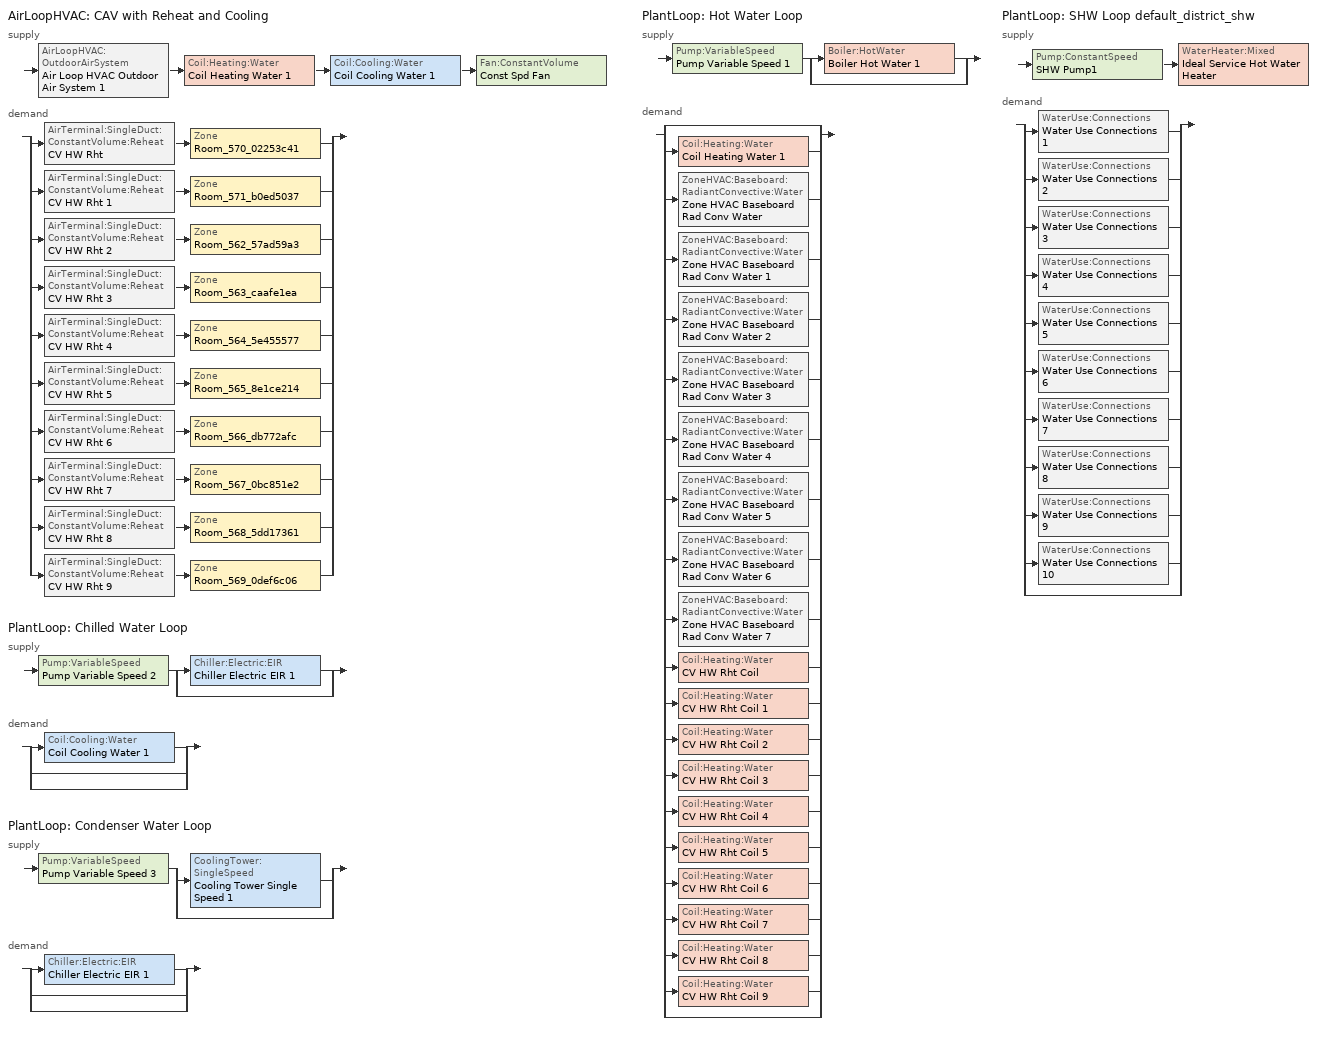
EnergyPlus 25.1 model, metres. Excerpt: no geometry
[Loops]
AirLoopHVAC 'CAV with Reheat and Cooling'
 supply: AirLoopHVAC:OutdoorAirSystem 'Air Loop HVAC Outdoor Air System 1' > Coil:Heating:Water 'Coil Heating Water 1' > Coil:Cooling:Water 'Coil Cooling Water 1' > Fan:ConstantVolume 'Const Spd Fan'
 demand: split
  | AirTerminal:SingleDuct:ConstantVolume:Reheat 'CV HW Rht' > Zone 'Room_570_02253c41'
  | AirTerminal:SingleDuct:ConstantVolume:Reheat 'CV HW Rht 1' > Zone 'Room_571_b0ed5037'
  | AirTerminal:SingleDuct:ConstantVolume:Reheat 'CV HW Rht 2' > Zone 'Room_562_57ad59a3'
  | AirTerminal:SingleDuct:ConstantVolume:Reheat 'CV HW Rht 3' > Zone 'Room_563_caafe1ea'
  | AirTerminal:SingleDuct:ConstantVolume:Reheat 'CV HW Rht 4' > Zone 'Room_564_5e455577'
  | AirTerminal:SingleDuct:ConstantVolume:Reheat 'CV HW Rht 5' > Zone 'Room_565_8e1ce214'
  | AirTerminal:SingleDuct:ConstantVolume:Reheat 'CV HW Rht 6' > Zone 'Room_566_db772afc'
  | AirTerminal:SingleDuct:ConstantVolume:Reheat 'CV HW Rht 7' > Zone 'Room_567_0bc851e2'
  | AirTerminal:SingleDuct:ConstantVolume:Reheat 'CV HW Rht 8' > Zone 'Room_568_5dd17361'
  | AirTerminal:SingleDuct:ConstantVolume:Reheat 'CV HW Rht 9' > Zone 'Room_569_0def6c06'
PlantLoop 'Chilled Water Loop'
 supply: Pump:VariableSpeed 'Pump Variable Speed 2' > split
  | Chiller:Electric:EIR 'Chiller Electric EIR 1'
  | bypass
 demand: split
  | Coil:Cooling:Water 'Coil Cooling Water 1'
  | bypass
  | bypass
PlantLoop 'Condenser Water Loop'
 supply: Pump:VariableSpeed 'Pump Variable Speed 3' > split
  | CoolingTower:SingleSpeed 'Cooling Tower Single Speed 1'
  | bypass
 demand: split
  | Chiller:Electric:EIR 'Chiller Electric EIR 1'
  | bypass
  | bypass
PlantLoop 'Hot Water Loop'
 supply: Pump:VariableSpeed 'Pump Variable Speed 1' > split
  | Boiler:HotWater 'Boiler Hot Water 1'
  | bypass
 demand: split
  | bypass
  | Coil:Heating:Water 'Coil Heating Water 1'
  | ZoneHVAC:Baseboard:RadiantConvective:Water 'Zone HVAC Baseboard Rad Conv Water'
  | ZoneHVAC:Baseboard:RadiantConvective:Water 'Zone HVAC Baseboard Rad Conv Water 1'
  | ZoneHVAC:Baseboard:RadiantConvective:Water 'Zone HVAC Baseboard Rad Conv Water 2'
  | ZoneHVAC:Baseboard:RadiantConvective:Water 'Zone HVAC Baseboard Rad Conv Water 3'
  | ZoneHVAC:Baseboard:RadiantConvective:Water 'Zone HVAC Baseboard Rad Conv Water 4'
  | ZoneHVAC:Baseboard:RadiantConvective:Water 'Zone HVAC Baseboard Rad Conv Water 5'
  | ZoneHVAC:Baseboard:RadiantConvective:Water 'Zone HVAC Baseboard Rad Conv Water 6'
  | ZoneHVAC:Baseboard:RadiantConvective:Water 'Zone HVAC Baseboard Rad Conv Water 7'
  | Coil:Heating:Water 'CV HW Rht Coil'
  | Coil:Heating:Water 'CV HW Rht Coil 1'
  | Coil:Heating:Water 'CV HW Rht Coil 2'
  | Coil:Heating:Water 'CV HW Rht Coil 3'
  | Coil:Heating:Water 'CV HW Rht Coil 4'
  | Coil:Heating:Water 'CV HW Rht Coil 5'
  | Coil:Heating:Water 'CV HW Rht Coil 6'
  | Coil:Heating:Water 'CV HW Rht Coil 7'
  | Coil:Heating:Water 'CV HW Rht Coil 8'
  | Coil:Heating:Water 'CV HW Rht Coil 9'
  | bypass
PlantLoop 'SHW Loop default_district_shw'
 supply: Pump:ConstantSpeed 'SHW Pump1' > WaterHeater:Mixed 'Ideal Service Hot Water Heater'
 demand: split
  | WaterUse:Connections 'Water Use Connections 1'
  | WaterUse:Connections 'Water Use Connections 2'
  | WaterUse:Connections 'Water Use Connections 3'
  | WaterUse:Connections 'Water Use Connections 4'
  | WaterUse:Connections 'Water Use Connections 5'
  | WaterUse:Connections 'Water Use Connections 6'
  | WaterUse:Connections 'Water Use Connections 7'
  | WaterUse:Connections 'Water Use Connections 8'
  | WaterUse:Connections 'Water Use Connections 9'
  | WaterUse:Connections 'Water Use Connections 10'
  | bypass
[ZoneControl:Thermostat] Temperature Difference Between Cutout And Setpoint {deltaC}=0
Name | Zone or ZoneList | Control Type Schedule | Control 1
Room_562_57ad59a3 Thermostat | Room_562_57ad59a3 | Room_562_57ad59a3 Thermostat Schedule | MediumOffice Building_Setpoint
Room_563_caafe1ea Thermostat | Room_563_caafe1ea | Room_563_caafe1ea Thermostat Schedule | MediumOffice Building_Setpoint 1
Room_564_5e455577 Thermostat | Room_564_5e455577 | Room_564_5e455577 Thermostat Schedule | MediumOffice Building_Setpoint 2
Room_565_8e1ce214 Thermostat | Room_565_8e1ce214 | Room_565_8e1ce214 Thermostat Schedule | MediumOffice Building_Setpoint 3
Room_566_db772afc Thermostat | Room_566_db772afc | Room_566_db772afc Thermostat Schedule | MediumOffice Building_Setpoint 4
Room_567_0bc851e2 Thermostat | Room_567_0bc851e2 | Room_567_0bc851e2 Thermostat Schedule | MediumOffice Building_Setpoint 5
Room_568_5dd17361 Thermostat | Room_568_5dd17361 | Room_568_5dd17361 Thermostat Schedule | MediumOffice Building_Setpoint 6
Room_569_0def6c06 Thermostat | Room_569_0def6c06 | Room_569_0def6c06 Thermostat Schedule | MediumOffice Building_Setpoint 7
Room_570_02253c41 Thermostat | Room_570_02253c41 | Room_570_02253c41 Thermostat Schedule | MediumOffice Building_Setpoint 8
Room_571_b0ed5037 Thermostat | Room_571_b0ed5037 | Room_571_b0ed5037 Thermostat Schedule | MediumOffice Building_Setpoint 9
[ThermostatSetpoint:DualSetpoint] Heating Setpoint Temperature Schedule=NECB-A-Thermostat Setpoint-Heating Mahmoud; Cooling Setpoint Temperature Schedule=NECB-A-Thermostat Setpoint-Cooling Mahmoud
MediumOffice Building_Setpoint; MediumOffice Building_Setpoint 1; MediumOffice Building_Setpoint 2; MediumOffice Building_Setpoint 3; MediumOffice Building_Setpoint 4; MediumOffice Building_Setpoint 5; MediumOffice Building_Setpoint 6; MediumOffice Building_Setpoint 7; MediumOffice Building_Setpoint 8; MediumOffice Building_Setpoint 9
[ZoneHVAC:Baseboard:RadiantConvective:Water] Availability Schedule=Always On Discrete hvac_library; Rated Average Water Temperature {C}=87.78; Rated Water Mass Flow Rate {kg/s}=0.063; Heating Design Capacity {W}=AutoSize; Maximum Water Flow Rate {m3/s}=AutoSize
Name | Design Object | Surface Name 1 | Fraction of Radiant Energy to Surface 1 | Surface Name 2 | Fraction of Radiant Energy to Surface 2 | Surface Name 3 | Fraction of Radiant Energy to Surface 3 | Surface Name 4 | Fraction of Radiant Energy to Surface 4 | Surface Name 5 | Fraction of Radiant Energy to Surface 5 | Surface Name 6 | Fraction of Radiant Energy to Surface 6
Zone HVAC Baseboard Rad Conv Water | Zone HVAC Baseboard Rad Conv Water Design | Room_562_57ad59a3..Face3 | 0.28 | Room_562_57ad59a3..Face5 | 0.176757 | Room_562_57ad59a3..Face1 | 0.0537508 | Room_562_57ad59a3..Face2 | 0.0537508 | Room_562_57ad59a3..Face0 | 0.100742 | Room_562_57ad59a3..Face4 | 0.035
Zone HVAC Baseboard Rad Conv Water 1 | Zone HVAC Baseboard Rad Conv Water 1 Design | Room_563_caafe1ea..Face0 | 0.035 | Room_563_caafe1ea..Face1 | 0.100742 | Room_563_caafe1ea..Face3 | 0.0537508 | Room_563_caafe1ea..Face5 | 0.176757 | Room_563_caafe1ea..Face4 | 0.28 | Room_563_caafe1ea..Face2 | 0.0537508
Zone HVAC Baseboard Rad Conv Water 2 | Zone HVAC Baseboard Rad Conv Water 2 Design | Room_564_5e455577..Face4 | 0.035 | Room_564_5e455577..Face1 | 0.152859 | Room_564_5e455577..Face2 | 0.0232211 | Room_564_5e455577..Face0 | 0.0232211 | Room_564_5e455577..Face5 | 0.185699 | Room_564_5e455577..Face3 | 0.28
Zone HVAC Baseboard Rad Conv Water 3 | Zone HVAC Baseboard Rad Conv Water 3 Design | Room_565_8e1ce214..Face0 | 0.035 | Room_565_8e1ce214..Face3 | 0.0232211 | Room_565_8e1ce214..Face5 | 0.185699 | Room_565_8e1ce214..Face1 | 0.0232211 | Room_565_8e1ce214..Face2 | 0.152859 | Room_565_8e1ce214..Face4 | 0.28
Zone HVAC Baseboard Rad Conv Water 4 | Zone HVAC Baseboard Rad Conv Water 4 Design | Room_566_db772afc..Face0 | 0.0537508 | Room_566_db772afc..Face2 | 0.0537508 | Room_566_db772afc..Face3 | 0.28 | Room_566_db772afc..Face4 | 0.035 | Room_566_db772afc..Face1 | 0.100742 | Room_566_db772afc..Face5 | 0.176757
Zone HVAC Baseboard Rad Conv Water 5 | Zone HVAC Baseboard Rad Conv Water 5 Design | Room_567_0bc851e2..Face2 | 0.100742 | Room_567_0bc851e2..Face3 | 0.0537508 | Room_567_0bc851e2..Face4 | 0.28 | Room_567_0bc851e2..Face5 | 0.176757 | Room_567_0bc851e2..Face0 | 0.035 | Room_567_0bc851e2..Face1 | 0.0537508
Zone HVAC Baseboard Rad Conv Water 6 | Zone HVAC Baseboard Rad Conv Water 6 Design | Room_568_5dd17361..Face0 | 0.0232211 | Room_568_5dd17361..Face1 | 0.0232211 | Room_568_5dd17361..Face5 | 0.185699 | Room_568_5dd17361..Face4 | 0.035 | Room_568_5dd17361..Face2 | 0.152859 | Room_568_5dd17361..Face3 | 0.28
Zone HVAC Baseboard Rad Conv Water 7 | Zone HVAC Baseboard Rad Conv Water 7 Design | Room_569_0def6c06..Face0 | 0.035 | Room_569_0def6c06..Face2 | 0.0232211 | Room_569_0def6c06..Face4 | 0.28 | Room_569_0def6c06..Face5 | 0.185699 | Room_569_0def6c06..Face1 | 0.0232211 | Room_569_0def6c06..Face3 | 0.152859
[ZoneHVAC:Baseboard:RadiantConvective:Water:Design] Heating Design Capacity Method=HeatingDesignCapacity; Heating Design Capacity Per Floor Area {W/m2}=0; Fraction of Autosized Heating Design Capacity=1; Convergence Tolerance=0.001; Fraction Radiant=0.3; Fraction of Radiant Energy Incident on People=0.3
Zone HVAC Baseboard Rad Conv Water Design; Zone HVAC Baseboard Rad Conv Water 1 Design; Zone HVAC Baseboard Rad Conv Water 2 Design; Zone HVAC Baseboard Rad Conv Water 3 Design; Zone HVAC Baseboard Rad Conv Water 4 Design; Zone HVAC Baseboard Rad Conv Water 5 Design; Zone HVAC Baseboard Rad Conv Water 6 Design; Zone HVAC Baseboard Rad Conv Water 7 Design
[Fan:ZoneExhaust] Fan Total Efficiency=0.6; Pressure Rise {Pa}=0; System Availability Manager Coupling Mode=Decoupled
Zone Exhaust Fan; Zone Exhaust Fan 1; Zone Exhaust Fan 2; Zone Exhaust Fan 3; Zone Exhaust Fan 4; Zone Exhaust Fan 5; Zone Exhaust Fan 6; Zone Exhaust Fan 7
[AirTerminal:SingleDuct:ConstantVolume:Reheat] Availability Schedule=Always On Discrete hvac_library; Maximum Air Flow Rate {m3/s}=Autosize; Maximum Hot Water or Steam Flow Rate {m3/s}=Autosize; Minimum Hot Water or Steam Flow Rate {m3/s}=0; Convergence Tolerance=0.001; Maximum Reheat Air Temperature {C}=35
Name | Reheat Coil
CV HW Rht 2 | CV HW Rht Coil 2
CV HW Rht 3 | CV HW Rht Coil 3
CV HW Rht 4 | CV HW Rht Coil 4
CV HW Rht 5 | CV HW Rht Coil 5
CV HW Rht 6 | CV HW Rht Coil 6
CV HW Rht 7 | CV HW Rht Coil 7
CV HW Rht 8 | CV HW Rht Coil 8
CV HW Rht 9 | CV HW Rht Coil 9
CV HW Rht | CV HW Rht Coil
CV HW Rht 1 | CV HW Rht Coil 1
[Coil:Heating:Water] U-Factor Times Area Value {W/K}=Autosize; Maximum Water Flow Rate {m3/s}=Autosize; Performance Input Method=UFactorTimesAreaAndDesignWaterFlowRate; Rated Capacity {W}=Autosize; Rated Inlet Water Temperature {C}=82.2; Rated Inlet Air Temperature {C}=16.6; Rated Outlet Water Temperature {C}=71.1; Rated Outlet Air Temperature {C}=32.2; Rated Ratio for Air and Water Convection=0.5
Name | Availability Schedule
CV HW Rht Coil 2; CV HW Rht Coil 3; CV HW Rht Coil 4; CV HW Rht Coil 5; CV HW Rht Coil 6; CV HW Rht Coil 7; CV HW Rht Coil 8; CV HW Rht Coil 9; CV HW Rht Coil; CV HW Rht Coil 1 | Always On Discrete hvac_library
Coil Heating Water 1 | Always On Discrete
[Zone equipment]
Room_562_57ad59a3: Zone HVAC Baseboard Rad Conv Water, Zone Exhaust Fan, CV HW Rht 2
Room_563_caafe1ea: Zone HVAC Baseboard Rad Conv Water 1, Zone Exhaust Fan 1, CV HW Rht 3
Room_564_5e455577: Zone HVAC Baseboard Rad Conv Water 2, Zone Exhaust Fan 2, CV HW Rht 4
Room_565_8e1ce214: Zone HVAC Baseboard Rad Conv Water 3, Zone Exhaust Fan 3, CV HW Rht 5
Room_566_db772afc: Zone HVAC Baseboard Rad Conv Water 4, Zone Exhaust Fan 4, CV HW Rht 6
Room_567_0bc851e2: Zone HVAC Baseboard Rad Conv Water 5, Zone Exhaust Fan 5, CV HW Rht 7
Room_568_5dd17361: Zone HVAC Baseboard Rad Conv Water 6, Zone Exhaust Fan 6, CV HW Rht 8
Room_569_0def6c06: Zone HVAC Baseboard Rad Conv Water 7, Zone Exhaust Fan 7, CV HW Rht 9
Room_570_02253c41: CV HW Rht
Room_571_b0ed5037: CV HW Rht 1
[Sizing:Zone] Zone Cooling Design Supply Air Temperature Input Method=SupplyAirTemperature; Zone Cooling Design Supply Air Temperature {C}=14; Zone Cooling Design Supply Air Temperature Difference {deltaC}=11.11; Zone Heating Design Supply Air Temperature Input Method=SupplyAirTemperature; Zone Heating Design Supply Air Temperature {C}=40; Zone Heating Design Supply Air Temperature Difference {deltaC}=11.11; Zone Cooling Design Supply Air Humidity Ratio {kgWater/kgDryAir}=0.0085; Zone Heating Design Supply Air Humidity Ratio {kgWater/kgDryAir}=0.008; Design Specification Outdoor Air Object=MediumOffice Building_Ventilation; Cooling Design Air Flow Method=DesignDay; Cooling Design Air Flow Rate {m3/s}=0; Cooling Minimum Air Flow per Zone Floor Area {m3/s-m2}=0.000762; Cooling Minimum Air Flow {m3/s}=0; Cooling Minimum Air Flow Fraction=0; Heating Design Air Flow Method=DesignDay; Heating Design Air Flow Rate {m3/s}=0; Heating Maximum Air Flow per Zone Floor Area {m3/s-m2}=0.002032; Heating Maximum Air Flow {m3/s}=0.141576; Heating Maximum Air Flow Fraction=0.3; Account for Dedicated Outdoor Air System=No; Zone Load Sizing Method=Sensible Load Only No Latent Load; Zone Latent Cooling Design Supply Air Humidity Ratio Input Method=HumidityRatioDifference; Zone Cooling Design Supply Air Humidity Ratio Difference {kgWater/kgDryAir}=0.005; Zone Latent Heating Design Supply Air Humidity Ratio Input Method=HumidityRatioDifference; Zone Humidification Design Supply Air Humidity Ratio Difference {kgWater/kgDryAir}=0.005; Type of Space Sum to Use=Coincident
Room_562_57ad59a3; Room_563_caafe1ea; Room_564_5e455577; Room_565_8e1ce214; Room_566_db772afc; Room_567_0bc851e2; Room_568_5dd17361; Room_569_0def6c06; Room_570_02253c41; Room_571_b0ed5037
[DesignSpecification:OutdoorAir]
MediumOffice Building_Ventilation: Outdoor Air Method=Sum; Outdoor Air Flow per Person {m3/s-person}=0.00175762; Outdoor Air Flow per Zone Floor Area {m3/s-m2}=0.000336663; Outdoor Air Flow per Zone {m3/s}=0; Outdoor Air Flow Air Changes per Hour {1/hr}=0
[AirLoopHVAC]
CAV with Reheat and Cooling: Design Supply Air Flow Rate {m3/s}=AutoSize; Design Return Air Flow Fraction of Supply Air Flow=1
[Sizing:System]
CAV with Reheat and Cooling: Type of Load to Size On=Sensible; Design Outdoor Air Flow Rate {m3/s}=Autosize; Central Heating Maximum System Air Flow Ratio=0.3; Preheat Design Temperature {C}=7; Preheat Design Humidity Ratio {kgWater/kgDryAir}=0.008; Precool Design Temperature {C}=12.8; Precool Design Humidity Ratio {kgWater/kgDryAir}=0.008; Central Cooling Design Supply Air Temperature {C}=12.8; Central Heating Design Supply Air Temperature {C}=12.8; Type of Zone Sum to Use=NonCoincident; 100% Outdoor Air in Cooling=Yes; 100% Outdoor Air in Heating=Yes; Central Cooling Design Supply Air Humidity Ratio {kgWater/kgDryAir}=0.0085; Central Heating Design Supply Air Humidity Ratio {kgWater/kgDryAir}=0.008; Cooling Supply Air Flow Rate Method=DesignDay; Cooling Supply Air Flow Rate {m3/s}=0; Cooling Supply Air Flow Rate Per Floor Area {m3/s-m2}=0.00996765; Cooling Fraction of Autosized Cooling Supply Air Flow Rate=1; Cooling Supply Air Flow Rate Per Unit Cooling Capacity {m3/s-W}=3.94755e-05; Heating Supply Air Flow Rate Method=DesignDay; Heating Supply Air Flow Rate {m3/s}=0; Heating Supply Air Flow Rate Per Floor Area {m3/s-m2}=0.00996765; Heating Fraction of Autosized Heating Supply Air Flow Rate=1; Heating Fraction of Autosized Cooling Supply Air Flow Rate=1; Heating Supply Air Flow Rate Per Unit Heating Capacity {m3/s-W}=3.15882e-05; System Outdoor Air Method=ZoneSum; Zone Maximum Outdoor Air Fraction=1; Cooling Design Capacity Method=CoolingDesignCapacity; Cooling Design Capacity {W}=Autosize; Cooling Design Capacity Per Floor Area {W/m2}=234.7; Fraction of Autosized Cooling Design Capacity=1; Heating Design Capacity Method=HeatingDesignCapacity; Heating Design Capacity {W}=Autosize; Heating Design Capacity Per Floor Area {W/m2}=157; Fraction of Autosized Heating Design Capacity=1; Central Cooling Capacity Control Method=OnOff; Occupant Diversity=Autosize
[Controller:WaterCoil] Control Variable=Temperature; Actuator Variable=Flow; Controller Convergence Tolerance {deltaC}=Autosize; Maximum Actuated Flow {m3/s}=Autosize; Minimum Actuated Flow {m3/s}=0
Name | Action
Controller Water Coil 1 | Normal
Controller Water Coil 2 | Reverse
[Controller:OutdoorAir]
Controller Outdoor Air 1: Minimum Outdoor Air Flow Rate {m3/s}=0; Maximum Outdoor Air Flow Rate {m3/s}=Autosize; Economizer Control Type=NoEconomizer; Economizer Control Action Type=ModulateFlow; Economizer Maximum Limit Dry-Bulb Temperature {C}=28; Economizer Maximum Limit Enthalpy {J/kg}=64000; Economizer Minimum Limit Dry-Bulb Temperature {C}=-100; Lockout Type=NoLockout; Minimum Limit Type=FixedMinimum; Mechanical Ventilation Controller=Controller Mechanical Ventilation 1; High Humidity Control=No; High Humidity Outdoor Air Flow Ratio=1; Control High Indoor Humidity Based on Outdoor Humidity Ratio=Yes; Heat Recovery Bypass Control Type=BypassWhenWithinEconomizerLimits; Economizer Operation Staging=InterlockedWithMechanicalCooling
[Controller:MechanicalVentilation]
Controller Mechanical Ventilation 1: Availability Schedule=Always On Discrete; Demand Controlled Ventilation=No; System Outdoor Air Method=ZoneSum; Zone or ZoneList Name 1=Room_570_02253c41; Design Specification Outdoor Air Object Name 1=MediumOffice Building_Ventilation; Zone or ZoneList Name 2=Room_571_b0ed5037; Design Specification Outdoor Air Object Name 2=MediumOffice Building_Ventilation; Zone or ZoneList Name 3=Room_562_57ad59a3; Design Specification Outdoor Air Object Name 3=MediumOffice Building_Ventilation; Zone or ZoneList Name 4=Room_563_caafe1ea; Design Specification Outdoor Air Object Name 4=MediumOffice Building_Ventilation; Zone or ZoneList Name 5=Room_564_5e455577; Design Specification Outdoor Air Object Name 5=MediumOffice Building_Ventilation; Zone or ZoneList Name 6=Room_565_8e1ce214; Design Specification Outdoor Air Object Name 6=MediumOffice Building_Ventilation; Zone or ZoneList Name 7=Room_566_db772afc; Design Specification Outdoor Air Object Name 7=MediumOffice Building_Ventilation; Zone or ZoneList Name 8=Room_567_0bc851e2; Design Specification Outdoor Air Object Name 8=MediumOffice Building_Ventilation; Zone or ZoneList Name 9=Room_568_5dd17361; Design Specification Outdoor Air Object Name 9=MediumOffice Building_Ventilation; Zone or ZoneList Name 10=Room_569_0def6c06; Design Specification Outdoor Air Object Name 10=MediumOffice Building_Ventilation
[SetpointManager:MixedAir] Control Variable=Temperature
Node 63 OS Default SPM; Node 65 OS Default SPM; Node 94 OS Default SPM
[Coil:Cooling:Water]
Coil Cooling Water 1: Availability Schedule=Always On Discrete; Design Water Flow Rate {m3/s}=Autosize; Design Air Flow Rate {m3/s}=Autosize; Design Inlet Water Temperature {C}=Autosize; Design Inlet Air Temperature {C}=Autosize; Design Outlet Air Temperature {C}=Autosize; Design Inlet Air Humidity Ratio {kgWater/kgDryAir}=Autosize; Design Outlet Air Humidity Ratio {kgWater/kgDryAir}=Autosize; Type of Analysis=SimpleAnalysis; Heat Exchanger Configuration=CrossFlow
[Fan:ConstantVolume]
Const Spd Fan: Availability Schedule=Always On Modified Mahmoud; Fan Total Efficiency=0.7; Pressure Rise {Pa}=250; Maximum Flow Rate {m3/s}=AutoSize; Motor Efficiency=0.9; Motor In Airstream Fraction=1
[SetpointManager:Warmest]
Warmest Zone Supply Air Temp Reset: Control Variable=Temperature; HVAC Air Loop=CAV with Reheat and Cooling; Minimum Setpoint Temperature {C}=12; Maximum Setpoint Temperature {C}=26; Strategy=MaximumTemperature
[PlantLoop] Fluid Type=Water; Maximum Loop Flow Rate {m3/s}=Autosize; Minimum Loop Flow Rate {m3/s}=0; Plant Loop Volume {m3}=Autocalculate; Load Distribution Scheme=Optimal; Plant Loop Demand Calculation Scheme=SingleSetpoint; Common Pipe Simulation=None
Name | Plant Equipment Operation Scheme | Maximum Loop Temperature {C} | Minimum Loop Temperature {C}
Chilled Water Loop | Chilled Water Loop Operation Schemes | 100 | 0
Condenser Water Loop | Condenser Water Loop Operation Schemes | 100 | 0
Hot Water Loop | Hot Water Loop Operation Schemes | 100 | 0
SHW Loop default_district_shw | SHW Loop default_district_shw Operation Schemes | 60 | 10
[Sizing:Plant] Sizing Option=NonCoincident; Zone Timesteps in Averaging Window=1; Coincident Sizing Factor Mode=None
Name | Loop Type | Design Loop Exit Temperature {C} | Loop Design Temperature Difference {deltaC}
Chilled Water Loop | Cooling | 7.22 | 6.67
Condenser Water Loop | Condenser | 29.4 | 5.6
Hot Water Loop | Heating | 82 | 11
SHW Loop default_district_shw | Heating | 60 | 5
[Pump:VariableSpeed] Design Maximum Flow Rate {m3/s}=Autosize; Design Pump Head {Pa}=179352; Design Power Consumption {W}=Autosize; Motor Efficiency=0.9; Fraction of Motor Inefficiencies to Fluid Stream=0; Coefficient 1 of the Part Load Performance Curve=0; Coefficient 2 of the Part Load Performance Curve=1; Coefficient 3 of the Part Load Performance Curve=0; Coefficient 4 of the Part Load Performance Curve=0; Design Minimum Flow Rate {m3/s}=0; Pump Control Type=Intermittent; Skin Loss Radiative Fraction=0.5; Design Power Sizing Method=PowerPerFlowPerPressure; Design Electric Power per Unit Flow Rate {W/(m3/s)}=348701.1; Design Shaft Power per Unit Flow Rate per Unit Head {W/((m3/s)-Pa)}=1.28205; Design Minimum Flow Rate Fraction=0
Pump Variable Speed 2; Pump Variable Speed 3; Pump Variable Speed 1
[Chiller:Electric:EIR]
Chiller Electric EIR 1: Reference Capacity {W}=Autosize; Reference COP {W/W}=5.5; Reference Leaving Chilled Water Temperature {C}=6.67; Reference Entering Condenser Fluid Temperature {C}=29.4; Reference Chilled Water Flow Rate {m3/s}=Autosize; Reference Condenser Fluid Flow Rate {m3/s}=Autosize; Cooling Capacity Function of Temperature Curve=Curve Biquadratic 1; Electric Input to Cooling Output Ratio Function of Temperature Curve=Curve Biquadratic 2; Electric Input to Cooling Output Ratio Function of Part Load Ratio Curve=Curve Quadratic 1; Minimum Part Load Ratio=0.1; Maximum Part Load Ratio=1; Optimum Part Load Ratio=1; Minimum Unloading Ratio=0.2; Condenser Type=WaterCooled; Condenser Fan Power Ratio {W/W}=0; Fraction of Compressor Electric Consumption Rejected by Condenser=1; Leaving Chilled Water Lower Temperature Limit {C}=2; Chiller Flow Mode=NotModulated; Sizing Factor=1; Basin Heater Capacity {W/K}=0; Basin Heater Setpoint Temperature {C}=10; Condenser Heat Recovery Relative Capacity Fraction=1; Condenser Flow Control=ConstantFlow; Condenser Minimum Flow Fraction=0.2; Thermosiphon Minimum Temperature Difference=0
[SetpointManager:Scheduled] Control Variable=Temperature
Name | Schedule
Setpoint Manager Scheduled 4 | Chilled_Water_Temperature
Setpoint Manager Scheduled 3 | Hot_Water_Temperature
Setpoint Manager Scheduled 1 | 60C Hot Water
[PlantEquipmentOperationSchemes] Control Scheme Schedule Name 1=Always On Discrete
Name | Control Scheme Object Type 1 | Control Scheme Name 1
Chilled Water Loop Operation Schemes | PlantEquipmentOperation:CoolingLoad | Chilled Water Loop Cooling Operation Scheme
Condenser Water Loop Operation Schemes | PlantEquipmentOperation:CoolingLoad | Condenser Water Loop Cooling Operation Scheme
Hot Water Loop Operation Schemes | PlantEquipmentOperation:HeatingLoad | Hot Water Loop Heating Operation Scheme
SHW Loop default_district_shw Operation Schemes | PlantEquipmentOperation:HeatingLoad | SHW Loop default_district_shw Heating Operation Scheme
[PlantEquipmentOperation:CoolingLoad] Load Range Lower Limit 1 {W}=0; Load Range Upper Limit 1 {W}=1000000000
Name | Range Equipment List Name 1
Chilled Water Loop Cooling Operation Scheme | Chilled Water Loop Cooling Equipment List
Condenser Water Loop Cooling Operation Scheme | Condenser Water Loop Cooling Equipment List
[PlantEquipmentList]
Chilled Water Loop Cooling Equipment List: Chiller:Electric:EIR, Chiller Electric EIR 1
Condenser Water Loop Cooling Equipment List: CoolingTower:SingleSpeed, Cooling Tower Single Speed 1
Hot Water Loop Heating Equipment List: Boiler:HotWater, Boiler Hot Water 1
SHW Loop default_district_shw Heating Equipment List: WaterHeater:Mixed, Ideal Service Hot Water Heater
[CoolingTower:SingleSpeed]
Cooling Tower Single Speed 1: Design Water Flow Rate {m3/s}=Autosize; Design Air Flow Rate {m3/s}=Autosize; Design Fan Power {W}=Autosize; Design U-Factor Times Area Value {W/K}=Autosize; Free Convection Regime Air Flow Rate {m3/s}=Autosize; Free Convection Regime Air Flow Rate Sizing Factor=0.1; Free Convection Regime U-Factor Times Area Value {W/K}=Autosize; Free Convection U-Factor Times Area Value Sizing Factor=0.1; Performance Input Method=UFactorTimesAreaAndDesignWaterFlowRate; Heat Rejection Capacity and Nominal Capacity Sizing Ratio=1.25; Free Convection Capacity {W}=0; Free Convection Nominal Capacity Sizing Factor=0.1; Design Inlet Air Dry-Bulb Temperature {C}=35; Design Inlet Air Wet-Bulb Temperature {C}=25.6; Design Approach Temperature {deltaC}=Autosize; Design Range Temperature {deltaC}=Autosize; Basin Heater Capacity {W/K}=0; Basin Heater Setpoint Temperature {C}=2; Evaporation Loss Mode=LossFactor; Evaporation Loss Factor {percent/K}=0.2; Drift Loss Percent {percent}=0.008; Blowdown Calculation Mode=ConcentrationRatio; Blowdown Concentration Ratio=3; Capacity Control=FanCycling; Number of Cells=1; Cell Control=MinimalCell; Cell Minimum  Water Flow Rate Fraction=0.33; Cell Maximum Water Flow Rate Fraction=2.5; Sizing Factor=1
[SetpointManager:FollowOutdoorAirTemperature]
Setpoint Manager Follow Outdoor Air Temperature 1: Control Variable=Temperature; Reference Temperature Type=OutdoorAirWetBulb; Offset Temperature Difference {deltaC}=1.5; Maximum Setpoint Temperature {C}=80; Minimum Setpoint Temperature {C}=6
[Boiler:HotWater]
Boiler Hot Water 1: Fuel Type=Electricity; Nominal Capacity {W}=Autosize; Nominal Thermal Efficiency=0.8; Efficiency Curve Temperature Evaluation Variable=LeavingBoiler; Normalized Boiler Efficiency Curve=Boiler Efficiency; Design Water Flow Rate {m3/s}=Autosize; Minimum Part Load Ratio=0; Maximum Part Load Ratio=1; Optimum Part Load Ratio=1; Water Outlet Upper Temperature Limit {C}=99; Boiler Flow Mode=ConstantFlow; On Cycle Parasitic Electric Load {W}=0; Sizing Factor=1; Off Cycle Parasitic Fuel Load {W}=0
[PlantEquipmentOperation:HeatingLoad] Load Range Lower Limit 1 {W}=0; Load Range Upper Limit 1 {W}=1000000000
Name | Range Equipment List Name 1
Hot Water Loop Heating Operation Scheme | Hot Water Loop Heating Equipment List
SHW Loop default_district_shw Heating Operation Scheme | SHW Loop default_district_shw Heating Equipment List
[Pump:ConstantSpeed]
SHW Pump1: Design Flow Rate {m3/s}=Autosize; Design Pump Head {Pa}=29891; Design Power Consumption {W}=Autosize; Motor Efficiency=0.9; Fraction of Motor Inefficiencies to Fluid Stream=0; Pump Control Type=Intermittent; Design Power Sizing Method=PowerPerFlowPerPressure; Design Electric Power per Unit Flow Rate {W/(m3/s)}=348701.1; Design Shaft Power per Unit Flow Rate per Unit Head {W-s/m3-Pa}=1.28205
[WaterHeater:Mixed]
Ideal Service Hot Water Heater: Tank Volume {m3}=0; Setpoint Temperature Schedule=Schedule Ruleset 2; Deadband Temperature Difference {deltaC}=2; Maximum Temperature Limit {C}=82.22; Heater Control Type=Modulate; Heater Maximum Capacity {W}=1000000; Heater Ignition Minimum Flow Rate {m3/s}=0; Heater Ignition Delay {s}=0; Heater Fuel Type=DistrictHeatingWater; Heater Thermal Efficiency=1; Off Cycle Parasitic Fuel Consumption Rate {W}=20; Off Cycle Parasitic Fuel Type=DistrictHeatingWater; Off Cycle Parasitic Heat Fraction to Tank=0.8; On Cycle Parasitic Fuel Consumption Rate {W}=0; On Cycle Parasitic Fuel Type=DistrictHeatingWater; On Cycle Parasitic Heat Fraction to Tank=0; Ambient Temperature Indicator=Schedule; Ambient Temperature Schedule=22C Ambient Condition; Off Cycle Loss Coefficient to Ambient Temperature {W/K}=0; Off Cycle Loss Fraction to Zone=1; On Cycle Loss Coefficient to Ambient Temperature {W/K}=0; On Cycle Loss Fraction to Zone=1; Use Side Effectiveness=1; Source Side Effectiveness=1; Use Side Design Flow Rate {m3/s}=Autosize; Source Side Design Flow Rate {m3/s}=Autosize; Indirect Water Heating Recovery Time {hr}=1.5; Source Side Flow Control Mode=IndirectHeatPrimarySetpoint
[WaterHeater:Sizing]
Ideal Service Hot Water Heater: Design Mode=PeakDraw; Time Storage Can Meet Peak Draw {hr}=0.538503; Time for Tank Recovery {hr}=0; Nominal Tank Volume for Autosizing Plant Connections {m3}=1
[WaterUse:Connections] Hot Water Supply Temperature Schedule=60.0C Hot Water; Drain Water Heat Exchanger Type=None; Drain Water Heat Exchanger Destination=Plant
Name | Water Use Equipment Name 1
Water Use Connections 1 | MediumOffice Building_Service Hot Water..Room_562_57ad59a3
Water Use Connections 2 | MediumOffice Building_Service Hot Water..Room_563_caafe1ea
Water Use Connections 3 | MediumOffice Building_Service Hot Water..Room_564_5e455577
Water Use Connections 4 | MediumOffice Building_Service Hot Water..Room_565_8e1ce214
Water Use Connections 5 | MediumOffice Building_Service Hot Water..Room_566_db772afc
Water Use Connections 6 | MediumOffice Building_Service Hot Water..Room_567_0bc851e2
Water Use Connections 7 | MediumOffice Building_Service Hot Water..Room_568_5dd17361
Water Use Connections 8 | MediumOffice Building_Service Hot Water..Room_569_0def6c06
Water Use Connections 9 | MediumOffice Building_Service Hot Water..Room_570_02253c41
Water Use Connections 10 | MediumOffice Building_Service Hot Water..Room_571_b0ed5037
[WaterUse:Equipment] Target Temperature Schedule=60.0C Hot Water; Sensible Fraction Schedule=0.2 Hot Water Sensible Fraction; Latent Fraction Schedule=0.05 Hot Water Latent Fraction
Name | Peak Flow Rate {m3/s} | Zone
MediumOffice Building_Service Hot Water..Room_562_57ad59a3 | 7.51399e-07 | Room_562_57ad59a3
MediumOffice Building_Service Hot Water..Room_563_caafe1ea | 7.51399e-07 | Room_563_caafe1ea
MediumOffice Building_Service Hot Water..Room_564_5e455577 | 2.122e-06 | Room_564_5e455577
MediumOffice Building_Service Hot Water..Room_565_8e1ce214 | 2.122e-06 | Room_565_8e1ce214
MediumOffice Building_Service Hot Water..Room_566_db772afc | 7.51399e-07 | Room_566_db772afc
MediumOffice Building_Service Hot Water..Room_567_0bc851e2 | 7.51399e-07 | Room_567_0bc851e2
MediumOffice Building_Service Hot Water..Room_568_5dd17361 | 2.122e-06 | Room_568_5dd17361
MediumOffice Building_Service Hot Water..Room_569_0def6c06 | 2.122e-06 | Room_569_0def6c06
MediumOffice Building_Service Hot Water..Room_570_02253c41 | 5.07893e-06 | Room_570_02253c41
MediumOffice Building_Service Hot Water..Room_571_b0ed5037 | 5.07893e-06 | Room_571_b0ed5037
[Schedule:Day:Interval]
Schedule Day 53; Schedule Day 52: No, 24:00, 0
Schedule Day 51: No, 04:00, 0.110693, 05:00, 7.56555, 06:00, 13.0872, 07:00, 18.0001, 18:00, 20.7392, 19:00, 12.32, 24:00, 4.62
NECB-A-Thermostat Setpoint-Heating_Default 1: No, 03:00, 0.409504, 04:00, 0.970124, 18:00, 0.970124, 19:00, 0.432351, 24:00, 0.409504
NECB-A-Thermostat Setpoint-Heating_Hol 2: No, 24:00, 18
Schedule Day 50; Schedule Day 49; NECB-A-Thermostat Setpoint-Cooling_Hol 2: No, 24:00, 35
Schedule Day 48: No, 06:00, 35, 21:00, 24, 24:00, 35
NECB-A-Thermostat Setpoint-Cooling_Default 1: No, 05:00, 28.1109, 19:00, 24, 24:00, 28.726
Always On_Day Schedule 1: No, 04:00, 0, 05:00, 0.724084, 18:00, 1, 19:00, 0.848861, 24:00, 0
Always On_Day Schedule 10: No, 04:00, 0, 05:00, 0.640325, 19:00, 0.822139, 24:00, 0
Always On_Day Schedule 3; Always On_Day Schedule 8: No, 04:00, 0, 05:00, 0, 18:00, 0, 19:00, 0, 24:00, 0
Chilled_Water_Temperature_Default; Chilled_Water_Temperature_Summer_Design_Day; Chilled_Water_Temperature_Winter_Design_Day: No, 24:00, 6.7
Hot_Water_Temperature_Default; Hot_Water_Temperature_Summer_Design_Day; Hot_Water_Temperature_Winter_Design_Day: No, 24:00, 67
Schedule Day 15; Schedule Day 18; Schedule Day 20: No, 24:00, 60
Schedule Day 16: No, 24:00, 0.2
Schedule Day 17: No, 24:00, 0.05
Schedule Day 21: No, 24:00, 22
[Schedule:Week:Daily]
NECB-A-Thermostat Setpoint-Heating Mahmoud Week Rule - Jan1-Dec31: Schedule Day 53, Schedule Day 51, Schedule Day 51, Schedule Day 51, Schedule Day 51, Schedule Day 51, Schedule Day 52, NECB-A-Thermostat Setpoint-Heating_Hol 2, NECB-A-Thermostat Setpoint-Heating_Default 1, NECB-A-Thermostat Setpoint-Heating_Default 1, NECB-A-Thermostat Setpoint-Heating_Default 1, NECB-A-Thermostat Setpoint-Heating_Default 1
NECB-A-Thermostat Setpoint-Cooling Mahmoud Week Rule - Jan1-Dec31: Schedule Day 50, Schedule Day 48, Schedule Day 48, Schedule Day 48, Schedule Day 48, Schedule Day 48, Schedule Day 49, NECB-A-Thermostat Setpoint-Cooling_Hol 2, NECB-A-Thermostat Setpoint-Cooling_Default 1, NECB-A-Thermostat Setpoint-Cooling_Default 1, NECB-A-Thermostat Setpoint-Cooling_Default 1, NECB-A-Thermostat Setpoint-Cooling_Default 1
0.05 Hot Water Latent Fraction Week Rule - Jan1-Dec31: Schedule Day 17, Schedule Day 17, Schedule Day 17, Schedule Day 17, Schedule Day 17, Schedule Day 17, Schedule Day 17, Schedule Day 17, Schedule Day 17, Schedule Day 17, Schedule Day 17, Schedule Day 17
0.2 Hot Water Sensible Fraction Week Rule - Jan1-Dec31: Schedule Day 16, Schedule Day 16, Schedule Day 16, Schedule Day 16, Schedule Day 16, Schedule Day 16, Schedule Day 16, Schedule Day 16, Schedule Day 16, Schedule Day 16, Schedule Day 16, Schedule Day 16
22C Ambient Condition Week Rule - Jan1-Dec31: Schedule Day 21, Schedule Day 21, Schedule Day 21, Schedule Day 21, Schedule Day 21, Schedule Day 21, Schedule Day 21, Schedule Day 21, Schedule Day 21, Schedule Day 21, Schedule Day 21, Schedule Day 21
60.0C Hot Water Week Rule - Jan1-Dec31: Schedule Day 15, Schedule Day 15, Schedule Day 15, Schedule Day 15, Schedule Day 15, Schedule Day 15, Schedule Day 15, Schedule Day 15, Schedule Day 15, Schedule Day 15, Schedule Day 15, Schedule Day 15
60C Hot Water Week Rule - Jan1-Dec31: Schedule Day 18, Schedule Day 18, Schedule Day 18, Schedule Day 18, Schedule Day 18, Schedule Day 18, Schedule Day 18, Schedule Day 18, Schedule Day 18, Schedule Day 18, Schedule Day 18, Schedule Day 18
Always On Modified Mahmoud Week Rule - Jan1-Dec31: Always On_Day Schedule 8, Always On_Day Schedule 10, Always On_Day Schedule 10, Always On_Day Schedule 10, Always On_Day Schedule 10, Always On_Day Schedule 10, Always On_Day Schedule 8, Always On_Day Schedule 3, Always On_Day Schedule 1, Always On_Day Schedule 1, Always On_Day Schedule 1, Always On_Day Schedule 1
Chilled_Water_Temperature Week Rule - Jan1-Dec31: Chilled_Water_Temperature_Default, Chilled_Water_Temperature_Default, Chilled_Water_Temperature_Default, Chilled_Water_Temperature_Default, Chilled_Water_Temperature_Default, Chilled_Water_Temperature_Default, Chilled_Water_Temperature_Default, Chilled_Water_Temperature_Default, Chilled_Water_Temperature_Summer_Design_Day, Chilled_Water_Temperature_Winter_Design_Day, Chilled_Water_Temperature_Default, Chilled_Water_Temperature_Default
Hot_Water_Temperature Week Rule - Jan1-Dec31: Hot_Water_Temperature_Default, Hot_Water_Temperature_Default, Hot_Water_Temperature_Default, Hot_Water_Temperature_Default, Hot_Water_Temperature_Default, Hot_Water_Temperature_Default, Hot_Water_Temperature_Default, Hot_Water_Temperature_Default, Hot_Water_Temperature_Summer_Design_Day, Hot_Water_Temperature_Winter_Design_Day, Hot_Water_Temperature_Default, Hot_Water_Temperature_Default
Schedule Ruleset 2 Week Rule - Jan1-Dec31: Schedule Day 20, Schedule Day 20, Schedule Day 20, Schedule Day 20, Schedule Day 20, Schedule Day 20, Schedule Day 20, Schedule Day 20, Schedule Day 20, Schedule Day 20, Schedule Day 20, Schedule Day 20
[Schedule:Year]
NECB-A-Thermostat Setpoint-Heating Mahmoud: NECB-A-Thermostat Setpoint-Heating Mahmoud Week Rule - Jan1-Dec31, 1, 1, 12, 31
NECB-A-Thermostat Setpoint-Cooling Mahmoud: NECB-A-Thermostat Setpoint-Cooling Mahmoud Week Rule - Jan1-Dec31, 1, 1, 12, 31
0.05 Hot Water Latent Fraction: 0.05 Hot Water Latent Fraction Week Rule - Jan1-Dec31, 1, 1, 12, 31
0.2 Hot Water Sensible Fraction: 0.2 Hot Water Sensible Fraction Week Rule - Jan1-Dec31, 1, 1, 12, 31
22C Ambient Condition: 22C Ambient Condition Week Rule - Jan1-Dec31, 1, 1, 12, 31
60.0C Hot Water: 60.0C Hot Water Week Rule - Jan1-Dec31, 1, 1, 12, 31
60C Hot Water: 60C Hot Water Week Rule - Jan1-Dec31, 1, 1, 12, 31
Always On Modified Mahmoud: Always On Modified Mahmoud Week Rule - Jan1-Dec31, 1, 1, 12, 31
Chilled_Water_Temperature: Chilled_Water_Temperature Week Rule - Jan1-Dec31, 1, 1, 12, 31
Hot_Water_Temperature: Hot_Water_Temperature Week Rule - Jan1-Dec31, 1, 1, 12, 31
Schedule Ruleset 2: Schedule Ruleset 2 Week Rule - Jan1-Dec31, 1, 1, 12, 31
[Schedule:Compact]
Room_562_57ad59a3 Thermostat Schedule; Room_563_caafe1ea Thermostat Schedule; Room_564_5e455577 Thermostat Schedule; Room_565_8e1ce214 Thermostat Schedule; Room_566_db772afc Thermostat Schedule; Room_567_0bc851e2 Thermostat Schedule; Room_568_5dd17361 Thermostat Schedule; Room_569_0def6c06 Thermostat Schedule; Room_570_02253c41 Thermostat Schedule; Room_571_b0ed5037 Thermostat Schedule: Through: 12/31, For: AllDays, Until: 24:00, 4
[Schedule:Constant] Hourly Value=1
Always On Discrete hvac_library; Always On Discrete
[Curve:Biquadratic]
Name | Coefficient1 Constant | Coefficient2 x | Coefficient3 x**2 | Coefficient4 y | Coefficient5 y**2 | Coefficient6 x*y | Minimum Value of x {BasedOnField A2} | Maximum Value of x {BasedOnField A2} | Minimum Value of y {BasedOnField A3} | Maximum Value of y {BasedOnField A3} | Input Unit Type for X | Input Unit Type for Y | Output Unit Type
Curve Biquadratic 1 | 0.258 | 0.0389 | -0.000217 | 0.0469 | -0.000943 | -0.000343 | 5 | 10 | 24 | 35
Curve Biquadratic 2 | 0.934 | -0.0582 | 0.0045 | 0.00243 | 0.000486 | -0.00122 | 5 | 10 | 24 | 35
Boiler Efficiency | 1 | 0 | 0 | 0 | 0 | 0 | 0 | 1 | 0 | 1 | Dimensionless | Dimensionless | Dimensionless
[Curve:Quadratic]
Curve Quadratic 1: Coefficient1 Constant=0.222903; Coefficient2 x=0.313387; Coefficient3 x**2=0.46371; Minimum Value of x {BasedOnField A2}=0; Maximum Value of x {BasedOnField A2}=1
